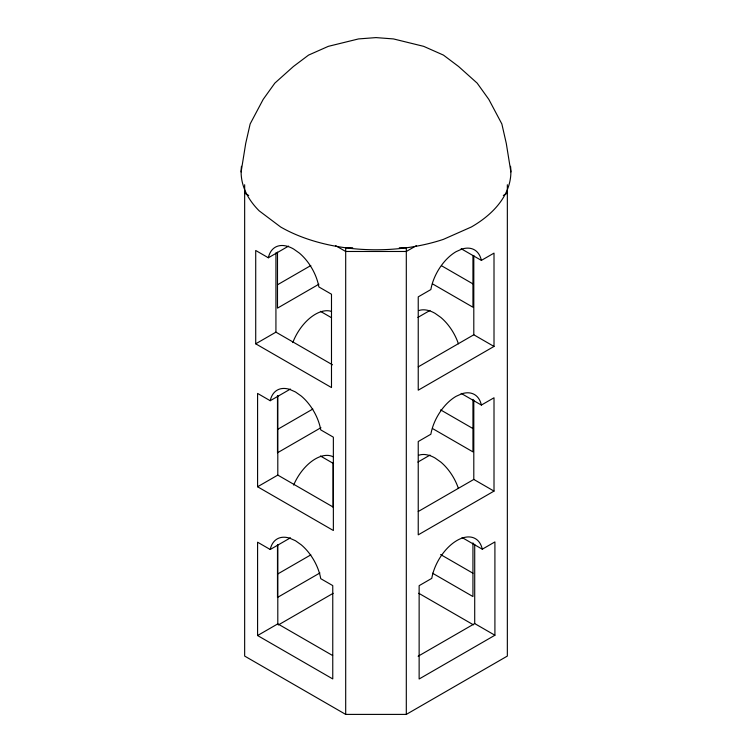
<?xml version="1.0" encoding="UTF-8"?>
<svg xmlns="http://www.w3.org/2000/svg" width="752" height="752" viewBox="0 0 752 752"><rect width="100%" height="100%" fill="white"/><g stroke="black" fill="none" stroke-linecap="round" stroke-linejoin="round"><path stroke-width="1.13" d="M241.119 171.917L245.716 143.406L250.153 123.939L263.172 99.396L274.837 83.124L293.402 66.505L308.555 55.103L328.314 46.351L358.544 38.925L376 37.6L393.456 38.925L423.686 46.351L443.445 55.103L458.598 66.505L477.163 83.124L488.828 99.396L501.847 123.939L506.284 143.406L510.881 171.917M268.351 257.776A36.613 21.141 60 0 1 293.609 249.025L299.381 253.104A36.613 21.141 60 0 1 318.867 286.935L331.491 294.229L331.491 387.562L255.718 343.814L255.718 250.482L268.351 257.776L288.552 246.101M277.488 284.782L310.83 265.541M318.914 284.2L277.488 308.123L277.488 252.117M416.411 245.641L406.306 251.478L345.694 251.478L335.589 245.641M503.304 195.482L507.346 193.142M255.718 343.814L275.928 332.149L332.506 364.814M481.374 260.399L494.008 253.114L494.008 346.446L418.234 390.194L418.234 296.861L430.858 289.567A36.613 21.141 -60 0 1 456.116 251.657L461.888 249.072A36.613 21.141 -60 0 1 481.374 260.399L461.173 248.733M270.222 400.722A36.613 21.141 60 0 1 289.699 389.386L295.48 391.971L301.251 396.05A36.613 21.141 60 0 1 320.737 429.881L333.362 437.175L333.362 530.508L257.588 486.76L257.588 393.428L270.222 400.722L290.422 389.057M417.877 317.419L430.003 310.426M277.488 429.448L312.851 409.032M418.234 366.863L473.798 334.781L494.008 346.446M320.935 427.7L277.488 452.779L277.488 395.618M257.588 486.76L277.798 475.095L333.362 507.177M481.374 405.065L494.008 397.78L494.008 491.103L418.234 534.851L418.234 441.527L430.858 434.233A36.613 21.141 -60 0 1 456.116 396.313L461.888 393.738A36.613 21.141 -60 0 1 481.374 405.065L461.173 393.399M417.877 462.085L430.003 455.082M270.222 549.496A36.613 21.141 60 0 1 289.699 538.169L295.48 540.744L301.251 544.833A36.613 21.141 60 0 1 320.737 578.664L332.76 585.601L332.76 678.934L257.588 635.534L257.588 542.201L270.222 549.496L290.422 537.83M277.488 574.114L310.83 554.863M418.234 511.52L473.798 479.438L494.008 491.103M319.929 572.949L277.488 597.445L277.488 544.946M257.588 635.534L277.798 623.869L332.647 655.537M278.315 624.968L333.155 593.309M482.286 549.204L494.91 541.919L494.91 635.243L419.137 679L419.137 585.667L431.761 578.373A36.613 21.141 -60 0 1 457.028 540.453A36.613 21.141 -60 0 1 482.286 549.204L462.076 537.539M418.121 656.242L474.709 623.577L494.91 635.243M244.654 184.748L244.654 656.073L345.694 714.4L406.306 714.4L507.346 656.073L507.346 184.748M352.688 247.746L345.694 247.746L345.694 714.4M399.312 247.746L406.306 247.746L406.306 714.4M441.518 265.738L472.895 283.861M432.447 283.833L472.942 307.211L472.942 255.877M244.654 193.142L248.696 195.482M320.427 311.328L331.547 317.748M440.606 409.878L472.942 428.546M432.532 428.546L472.942 451.877L472.942 399.378M320.427 455.994L333.568 463.57M440.606 554.544L472.942 573.212M432.532 573.212L472.942 596.543L472.942 542.878M418.77 593.272L473.45 624.837M474.709 544.251L474.709 623.577M473.798 255.445L473.798 334.781M473.798 400.111L473.798 479.438M333.061 462.696L333.061 507.036M277.798 395.759L277.798 475.095M277.798 544.542L277.798 623.869M275.928 252.813L275.928 332.149M510.523 166.277A134.881 77.87 0 0 1 471.372 226.982L443.445 239.352A134.881 77.87 0 0 1 280.628 226.982L259.186 210.851A134.881 77.87 0 0 1 241.477 166.277M418.883 310.548A36.613 21.141 60 0 1 435.051 313.34L440.832 317.429A36.613 21.141 60 0 1 458.41 343.814M418.883 455.214A36.613 21.141 60 0 1 435.051 458.006L440.832 462.085A36.613 21.141 60 0 1 458.41 488.48M293.647 485.096A36.613 21.141 -60 0 1 333.305 456.878M292.791 342.583A36.613 21.141 -60 0 1 331.557 311.46"/></g></svg>
